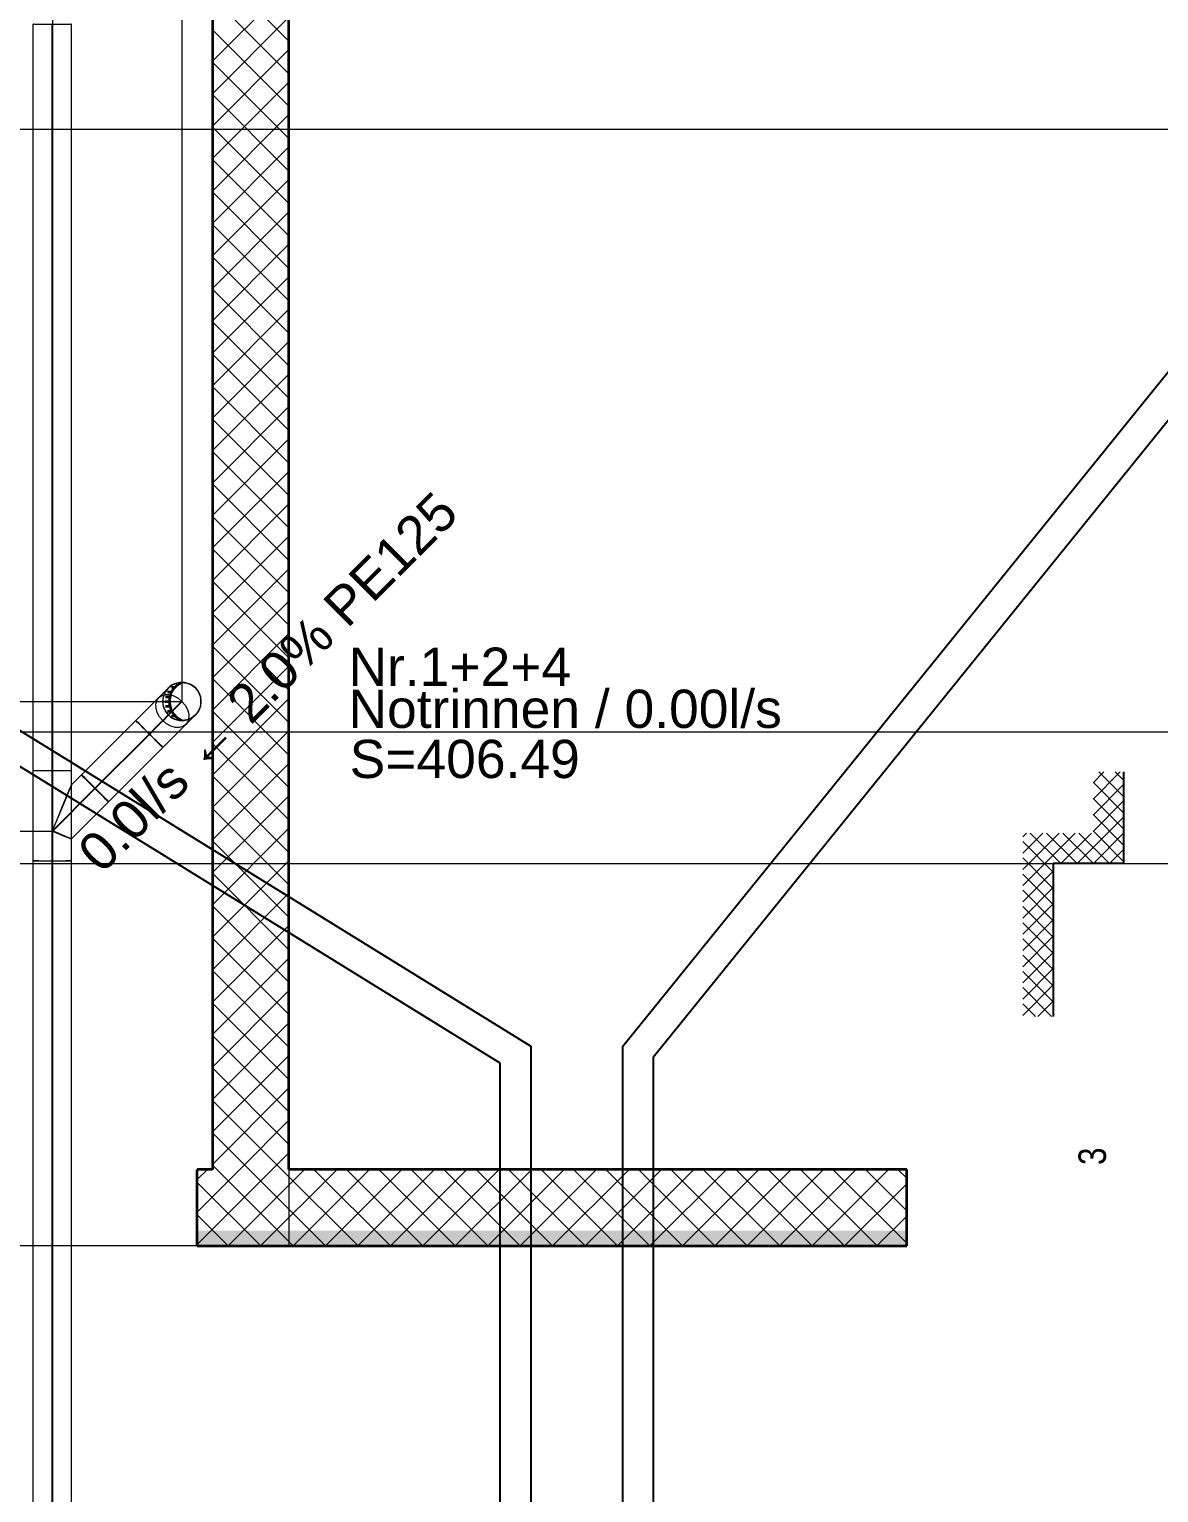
# Model space of a CAD drawing. Extents: x -1 to 1342, y -35 to 723.
# Drawn here: x 316.1 to 389.9, y 351.9 to 447.6 of the extents above; entities that cross this region are included whole.
import ezdxf
from ezdxf.lldxf.tags import DXFTag

# ---------------------------------------------------------------- set-up
doc = ezdxf.new("R2010")
doc.units = 0
doc.layers.get('0').update_dxf_attribs({"lineweight": 18})
for name, color, linetype, lineweight in [('-1._UG_3_010 Türen', 7, 'Continuous', 25), ('-1._UG_3_015 Innenwände Bauteilschraffuren Neu', 7, 'Continuous', 25), ('-1._UG_3_015 Innenwände Neu', 7, 'Continuous', 25), ('-1._UG_3_027 Oberhalb Neu', 7, 'Continuous', 25), ('-1._UG_3_035 Decken Neu', 7, 'Continuous', 25), ('-1._UG_3_160 Beschriftungen Ausführung Neu', 7, 'Continuous', 25), ('-1._UG_3_260 Kennzeichnung Sichtbeton Neu', 7, 'Continuous', 25)]:
    doc.layers.add(name, color=color, linetype=linetype, lineweight=lineweight)
for name, color, linetype, lineweight, true_color in [('H_Sole_RL', 7, 'Nova_107-A0SKLQJ9LL', 25, 0xaf5f5f), ('H_Sole_VL', 7, 'Continuous', 25, 0x6d3636), ('S_Schmutzwasser', 7, 'Continuous', 18, 0xcc6600), ('S_Schmutzwasser@DELETE-EINSTRICH', 7, 'Continuous', 18, 0xcc6600), ('S_T_Text_Grundleitungen', 2, 'Continuous', 18, 0xffff00), ('X_Mass', 7, 'Continuous', 18, 0x0080ff)]:
    doc.layers.add(name, color=color, linetype=linetype, lineweight=lineweight, true_color=true_color)
doc.styles.get("Standard").update_dxf_attribs({"font": 'arial.ttf'})
tags = doc.linetypes.add('Nova_107-A0SKLQJ9LL', pattern=[12, 4, -4, 4]).pattern_tags.tags
tags[8:9] = [DXFTag(74, 4), DXFTag(75, 0), DXFTag(340, '0'), DXFTag(46, 0.0), DXFTag(50, 0.0), DXFTag(44, 0.0), DXFTag(45, 0.0)]
tags[6:7] = [DXFTag(74, 4), DXFTag(75, 0), DXFTag(340, '0'), DXFTag(46, 0.0), DXFTag(50, 0.0), DXFTag(44, 0.0), DXFTag(45, 0.0)]
tags[4:5] = [DXFTag(74, 4), DXFTag(75, 0), DXFTag(340, '0'), DXFTag(46, 0.0), DXFTag(50, 0.0), DXFTag(44, 0.0), DXFTag(45, 0.0)]
tags = doc.linetypes.add('Strich 3_1mm Kanten', pattern=[0.004, 0.003, -0.001]).pattern_tags.tags
tags[6:7] = [DXFTag(74, 4), DXFTag(75, 0), DXFTag(340, '0'), DXFTag(46, 1.0), DXFTag(50, 0.0), DXFTag(44, 0.0), DXFTag(45, 0.0)]
tags[4:5] = [DXFTag(74, 4), DXFTag(75, 0), DXFTag(340, '0'), DXFTag(46, 1.0), DXFTag(50, 0.0), DXFTag(44, 0.0), DXFTag(45, 0.0)]
tags = doc.linetypes.add('Strichpunkt 3_1_1mm Achsen', pattern=[0.005, 0.003, -0.001, 0, -0.001]).pattern_tags.tags
tags[10:11] = [DXFTag(74, 4), DXFTag(75, 0), DXFTag(340, '0'), DXFTag(46, 1.0), DXFTag(50, 0.0), DXFTag(44, 0.0), DXFTag(45, 0.0)]
tags[8:9] = [DXFTag(74, 4), DXFTag(75, 0), DXFTag(340, '0'), DXFTag(46, 1.0), DXFTag(50, 0.0), DXFTag(44, 0.0), DXFTag(45, 0.0)]
tags[6:7] = [DXFTag(74, 4), DXFTag(75, 0), DXFTag(340, '0'), DXFTag(46, 1.0), DXFTag(50, 0.0), DXFTag(44, 0.0), DXFTag(45, 0.0)]
tags[4:5] = [DXFTag(74, 4), DXFTag(75, 0), DXFTag(340, '0'), DXFTag(46, 1.0), DXFTag(50, 0.0), DXFTag(44, 0.0), DXFTag(45, 0.0)]
tags = doc.linetypes.add('Strichpunkt 6_2_2mm Schnitt', pattern=[0.5, 0.3, -0.1, 0, -0.1]).pattern_tags.tags
tags[10:11] = [DXFTag(74, 4), DXFTag(75, 0), DXFTag(340, '0'), DXFTag(46, 1.0), DXFTag(50, 0.0), DXFTag(44, 0.0), DXFTag(45, 0.0)]
tags[8:9] = [DXFTag(74, 4), DXFTag(75, 0), DXFTag(340, '0'), DXFTag(46, 1.0), DXFTag(50, 0.0), DXFTag(44, 0.0), DXFTag(45, 0.0)]
tags[6:7] = [DXFTag(74, 4), DXFTag(75, 0), DXFTag(340, '0'), DXFTag(46, 1.0), DXFTag(50, 0.0), DXFTag(44, 0.0), DXFTag(45, 0.0)]
tags[4:5] = [DXFTag(74, 4), DXFTag(75, 0), DXFTag(340, '0'), DXFTag(46, 1.0), DXFTag(50, 0.0), DXFTag(44, 0.0), DXFTag(45, 0.0)]
tags = doc.linetypes.add('STRICHPUNKT2', pattern=[12.7, 6.35, -3.175, 0, -3.175]).pattern_tags.tags
tags[10:11] = [DXFTag(74, 4), DXFTag(75, 0), DXFTag(340, '0'), DXFTag(46, 0.0), DXFTag(50, 0.0), DXFTag(44, 0.0), DXFTag(45, 0.0)]
tags[8:9] = [DXFTag(74, 4), DXFTag(75, 0), DXFTag(340, '0'), DXFTag(46, 0.0), DXFTag(50, 0.0), DXFTag(44, 0.0), DXFTag(45, 0.0)]
tags[6:7] = [DXFTag(74, 4), DXFTag(75, 0), DXFTag(340, '0'), DXFTag(46, 0.0), DXFTag(50, 0.0), DXFTag(44, 0.0), DXFTag(45, 0.0)]
tags[4:5] = [DXFTag(74, 4), DXFTag(75, 0), DXFTag(340, '0'), DXFTag(46, 0.0), DXFTag(50, 0.0), DXFTag(44, 0.0), DXFTag(45, 0.0)]

# ---------------------------------------------------------------- blocks, each defined once
blk = doc.blocks.new('WC mit 9_0 l Spülwassermenge-A0SKLQILLL', base_point=(324.791, 402.378))
at = {"color": 0, "linetype": 'ByBlock', "lineweight": -2, "ltscale": 0.18}
for p, q in [((325.563, 404.783), (325.416, 404.711)), ((325.718, 404.836), (325.563, 404.783)), ((325.878, 404.868), (325.718, 404.836)), ((326.041, 404.878), (325.878, 404.868)), ((326.204, 404.868), (326.041, 404.878)), ((326.365, 404.836), (326.204, 404.868)), ((326.52, 404.783), (326.365, 404.836)), ((326.666, 404.711), (326.52, 404.783)), ((324.834, 403.952), (324.802, 403.791)), ((324.886, 404.107), (324.834, 403.952)), ((324.959, 404.253), (324.886, 404.107)), ((325.05, 404.389), (324.959, 404.253)), ((325.157, 404.512), (325.05, 404.389)), ((325.28, 404.62), (325.157, 404.512)), ((325.416, 404.711), (325.28, 404.62)), ((326.802, 404.62), (326.666, 404.711)), ((326.925, 404.512), (326.802, 404.62)), ((327.033, 404.389), (326.925, 404.512)), ((327.124, 404.253), (327.033, 404.389)), ((327.196, 404.107), (327.124, 404.253)), ((327.249, 403.952), (327.196, 404.107)), ((327.281, 403.791), (327.249, 403.952)), ((324.802, 403.791), (324.791, 403.628)), ((324.791, 403.628), (324.802, 403.465)), ((324.802, 403.465), (324.834, 403.305)), ((324.834, 403.305), (324.886, 403.15)), ((324.886, 403.15), (324.959, 403.003)), ((324.959, 403.003), (325.05, 402.867)), ((325.05, 402.867), (325.157, 402.744)), ((326.925, 402.744), (327.033, 402.867)), ((327.033, 402.867), (327.124, 403.003)), ((327.124, 403.003), (327.196, 403.15)), ((327.196, 403.15), (327.249, 403.305)), ((327.249, 403.305), (327.281, 403.465)), ((327.291, 403.628), (327.281, 403.791)), ((327.281, 403.465), (327.291, 403.628)), ((325.157, 402.744), (325.28, 402.637)), ((325.28, 402.637), (325.416, 402.546)), ((325.416, 402.546), (325.563, 402.473)), ((325.563, 402.473), (325.718, 402.421)), ((325.718, 402.421), (325.878, 402.389)), ((325.878, 402.389), (326.041, 402.378)), ((326.041, 402.378), (326.204, 402.389)), ((326.204, 402.389), (326.365, 402.421)), ((326.365, 402.421), (326.52, 402.473)), ((326.52, 402.473), (326.666, 402.546)), ((326.666, 402.546), (326.802, 402.637)), ((326.802, 402.637), (326.925, 402.744))]:
    blk.add_line(p, q, dxfattribs=at)
blk = doc.blocks.new('Referenz-A0SKLQJBLL', base_point=(90.892, 84.228))
at = {"layer": 'H_Sole_RL', "linetype": 'Nova_107-A0SKLQJ9LL', "lineweight": -2, "ltscale": 0.25}
for p, q in [((249.039, 442.714), (348.863, 381.088)), ((406.015, 441.154), (356.871, 380.353)), ((348.863, 381.088), (348.869, 268.642)), ((356.871, 380.353), (356.871, 269.747))]:
    blk.add_line(p, q, dxfattribs=at)
at = {"layer": 'H_Sole_VL', "linetype": 'Continuous', "lineweight": -2, "ltscale": 0.25}
for p, q in [((354.871, 381.088), (404.691, 442.685)), ((346.863, 379.972), (247.989, 441.013)), ((354.871, 268.918), (354.871, 381.088)), ((346.869, 267.813), (346.863, 379.972))]:
    blk.add_line(p, q, dxfattribs=at)
blk = doc.blocks.new('Abwasserleitung-A0SKLQJRLL', base_point=(317.57, 395.157))
at = {"color": 0, "linetype": 'ByBlock', "lineweight": -2, "ltscale": 0.18}
blk.add_line((325.157, 402.744), (317.57, 395.157), dxfattribs=at)
blk = doc.blocks.new('Abwasserleitung-A0SKLQJTLL', base_point=(317.57, 395.157))
at = {"color": 0, "linetype": 'ByBlock', "lineweight": -2, "ltscale": 0.18}
for p, q in [((334.557, 466.144), (317.57, 449.157)), ((317.57, 449.157), (317.57, 395.157))]:
    blk.add_line(p, q, dxfattribs=at)
blk = doc.blocks.new('Abwasserleitung-A0SKLQJVLL', base_point=(317.57, 287.884))
at = {"color": 0, "linetype": 'ByBlock', "lineweight": -2, "ltscale": 0.18}
blk.add_line((317.57, 395.157), (317.57, 300.943), dxfattribs=at)
blk = doc.blocks.new('Distributor Abwasserleitung-A0SKLQJXLL', base_point=(317.195, 394.407))
at = {"color": 0, "lineweight": 13}
blk.add_line((317.57, 395.157), (317.57, 395.157), dxfattribs=at)
blk = doc.blocks.new('Rohr-A0SKLQNVLL', base_point=(316.32, 302.181))
at = {"color": 0, "linetype": 'ByBlock', "lineweight": -2, "ltscale": 0.18}
for p, q in [((316.32, 393.207), (316.362, 393.21)), ((316.362, 393.204), (316.32, 393.207)), ((316.32, 302.193), (316.32, 393.207)), ((316.362, 393.21), (316.487, 393.213)), ((316.487, 393.201), (316.362, 393.204)), ((316.487, 393.213), (316.686, 393.216)), ((316.686, 393.198), (316.487, 393.201)), ((316.686, 393.216), (316.945, 393.218)), ((316.945, 393.196), (316.686, 393.198)), ((316.945, 393.218), (317.246, 393.219)), ((317.246, 393.195), (316.945, 393.196)), ((317.246, 393.219), (317.57, 393.219)), ((317.57, 393.194), (317.246, 393.195)), ((317.57, 393.219), (317.893, 393.219)), ((317.893, 393.195), (317.57, 393.194)), ((317.893, 393.219), (318.195, 393.218)), ((318.195, 393.196), (317.893, 393.195)), ((318.195, 393.218), (318.454, 393.216)), ((318.454, 393.198), (318.195, 393.196)), ((318.454, 393.216), (318.652, 393.213)), ((318.652, 393.201), (318.454, 393.198)), ((318.652, 393.213), (318.777, 393.21)), ((318.777, 393.204), (318.652, 393.201)), ((318.777, 393.21), (318.82, 393.207)), ((318.82, 393.207), (318.777, 393.204)), ((318.82, 302.193), (318.82, 393.207)), ((316.32, 302.193), (316.362, 302.197)), ((316.362, 302.19), (316.32, 302.193)), ((316.362, 302.197), (316.487, 302.2)), ((316.487, 302.187), (316.362, 302.19)), ((316.487, 302.2), (316.686, 302.202)), ((316.686, 302.185), (316.487, 302.187)), ((316.686, 302.202), (316.945, 302.204)), ((316.945, 302.183), (316.686, 302.185)), ((316.945, 302.204), (317.246, 302.206)), ((317.246, 302.181), (316.945, 302.183)), ((317.246, 302.206), (317.57, 302.206)), ((317.57, 302.181), (317.246, 302.181)), ((317.57, 302.206), (317.893, 302.206)), ((317.893, 302.181), (317.57, 302.181)), ((317.893, 302.206), (318.195, 302.204)), ((318.195, 302.183), (317.893, 302.181)), ((318.195, 302.204), (318.454, 302.202)), ((318.454, 302.185), (318.195, 302.183)), ((318.454, 302.202), (318.652, 302.2)), ((318.652, 302.187), (318.454, 302.185)), ((318.652, 302.2), (318.777, 302.197)), ((318.777, 302.19), (318.652, 302.187)), ((318.777, 302.197), (318.82, 302.193)), ((318.82, 302.193), (318.777, 302.19))]:
    blk.add_line(p, q, dxfattribs=at)
at = {"color": 0, "linetype": 'STRICHPUNKT2', "lineweight": 25, "ltscale": 0.25}
blk.add_line((317.57, 302.193), (317.57, 393.207), dxfattribs=at)
blk = doc.blocks.new('Abzweig 45°-A0SKLQNXLL', base_point=(316.32, 393.194))
at = {"color": 0, "linetype": 'ByBlock', "lineweight": -2, "ltscale": 0.18}
for p, q in [((316.32, 399.107), (316.364, 399.11)), ((316.361, 399.103), (316.32, 399.107)), ((316.32, 393.207), (316.32, 399.107)), ((316.485, 399.1), (316.361, 399.103)), ((316.364, 399.11), (316.49, 399.113)), ((316.682, 399.098), (316.485, 399.1)), ((316.49, 399.113), (316.69, 399.115)), ((316.94, 399.096), (316.682, 399.098)), ((316.69, 399.115), (316.949, 399.117)), ((317.241, 399.095), (316.94, 399.096)), ((316.949, 399.117), (317.251, 399.119)), ((317.565, 399.094), (317.241, 399.095)), ((317.251, 399.119), (317.575, 399.119)), ((317.888, 399.095), (317.565, 399.094)), ((317.575, 399.119), (317.898, 399.119)), ((318.19, 399.096), (317.888, 399.095)), ((317.898, 399.119), (318.199, 399.117)), ((318.45, 399.098), (318.19, 399.096)), ((318.199, 399.117), (318.457, 399.115)), ((318.65, 399.1), (318.45, 399.098)), ((318.457, 399.115), (318.655, 399.113)), ((318.776, 399.103), (318.65, 399.1)), ((318.655, 399.113), (318.779, 399.11)), ((318.82, 399.107), (318.776, 399.103)), ((318.779, 399.11), (318.82, 399.107)), ((318.82, 393.207), (318.82, 399.107)), ((318.776, 398.068), (318.65, 397.764)), ((318.655, 397.776), (318.779, 398.075)), ((318.82, 398.174), (318.776, 398.068)), ((318.779, 398.075), (318.82, 398.174)), ((318.82, 398.174), (319.479, 398.834)), ((319.479, 398.834), (319.508, 398.8)), ((319.511, 398.807), (319.479, 398.834)), ((319.508, 398.8), (319.595, 398.709)), ((319.6, 398.721), (319.511, 398.807)), ((319.595, 398.709), (319.734, 398.566)), ((319.742, 398.583), (319.6, 398.721)), ((319.734, 398.566), (319.917, 398.381)), ((319.925, 398.402), (319.742, 398.583)), ((319.917, 398.381), (320.129, 398.166)), ((320.139, 398.19), (319.925, 398.402)), ((320.129, 398.166), (320.358, 397.937)), ((320.368, 397.962), (320.139, 398.19)), ((318.45, 397.282), (318.19, 396.655)), ((318.199, 396.676), (318.457, 397.299)), ((318.65, 397.764), (318.45, 397.282)), ((318.457, 397.299), (318.655, 397.776)), ((320.358, 397.937), (320.587, 397.709)), ((320.597, 397.733), (320.368, 397.962)), ((320.587, 397.709), (320.8, 397.497)), ((320.809, 397.519), (320.597, 397.733)), ((320.8, 397.497), (320.984, 397.316)), ((320.992, 397.333), (320.809, 397.519)), ((320.984, 397.316), (321.126, 397.178)), ((321.131, 397.19), (320.992, 397.333)), ((321.126, 397.178), (321.215, 397.093)), ((321.218, 397.099), (321.131, 397.19)), ((321.247, 397.066), (321.218, 397.099)), ((318.19, 396.655), (317.888, 395.926)), ((317.898, 395.95), (318.199, 396.676)), ((318.82, 394.639), (321.247, 397.066)), ((321.215, 397.093), (321.247, 397.066)), ((317.888, 395.926), (317.565, 395.144)), ((317.575, 395.169), (317.898, 395.95)), ((317.565, 395.144), (317.888, 395.011)), ((317.898, 395.035), (317.575, 395.169)), ((317.888, 395.011), (318.19, 394.887)), ((318.199, 394.909), (317.898, 395.035)), ((318.19, 394.887), (318.45, 394.782)), ((318.457, 394.8), (318.199, 394.909)), ((318.45, 394.782), (318.65, 394.702)), ((318.655, 394.715), (318.457, 394.8)), ((318.65, 394.702), (318.776, 394.653)), ((318.779, 394.66), (318.655, 394.715)), ((318.776, 394.653), (318.82, 394.639)), ((318.82, 394.639), (318.779, 394.66)), ((316.32, 393.207), (316.364, 393.21)), ((316.361, 393.204), (316.32, 393.207)), ((316.485, 393.201), (316.361, 393.204)), ((316.364, 393.21), (316.49, 393.213)), ((316.682, 393.198), (316.485, 393.201)), ((316.49, 393.213), (316.69, 393.216)), ((316.94, 393.196), (316.682, 393.198)), ((316.69, 393.216), (316.949, 393.218)), ((317.241, 393.195), (316.94, 393.196)), ((316.949, 393.218), (317.251, 393.219)), ((317.565, 393.194), (317.241, 393.195)), ((317.251, 393.219), (317.575, 393.219)), ((317.888, 393.195), (317.565, 393.194)), ((317.575, 393.219), (317.898, 393.219)), ((318.19, 393.196), (317.888, 393.195)), ((317.898, 393.219), (318.199, 393.218)), ((318.45, 393.198), (318.19, 393.196)), ((318.199, 393.218), (318.457, 393.216)), ((318.65, 393.201), (318.45, 393.198)), ((318.457, 393.216), (318.655, 393.213)), ((318.776, 393.204), (318.65, 393.201)), ((318.655, 393.213), (318.779, 393.21)), ((318.82, 393.207), (318.776, 393.204)), ((318.779, 393.21), (318.82, 393.207))]:
    blk.add_line(p, q, dxfattribs=at)
at = {"color": 0, "linetype": 'STRICHPUNKT2', "lineweight": 25, "ltscale": 0.25}
for p, q in [((317.57, 393.207), (317.57, 399.107)), ((317.57, 395.157), (320.363, 397.95))]:
    blk.add_line(p, q, dxfattribs=at)
blk = doc.blocks.new('Rohr-A0SKLQNZLL', base_point=(316.32, 399.094))
at = {"color": 0, "linetype": 'ByBlock', "lineweight": -2, "ltscale": 0.18}
for p, q in [((316.32, 447.907), (316.362, 447.91)), ((316.362, 447.904), (316.32, 447.907)), ((316.32, 399.107), (316.32, 447.907)), ((316.362, 447.91), (316.487, 447.913)), ((316.487, 447.901), (316.362, 447.904)), ((316.487, 447.913), (316.686, 447.916)), ((316.686, 447.898), (316.487, 447.901)), ((316.686, 447.916), (316.945, 447.918)), ((316.945, 447.896), (316.686, 447.898)), ((316.945, 447.918), (317.246, 447.919)), ((317.246, 447.895), (316.945, 447.896)), ((317.246, 447.919), (317.57, 447.919)), ((317.57, 447.894), (317.246, 447.895)), ((317.57, 447.919), (317.893, 447.919)), ((317.893, 447.895), (317.57, 447.894)), ((317.893, 447.919), (318.195, 447.918)), ((318.195, 447.896), (317.893, 447.895)), ((318.195, 447.918), (318.454, 447.916)), ((318.454, 447.898), (318.195, 447.896)), ((318.454, 447.916), (318.652, 447.913)), ((318.652, 447.901), (318.454, 447.898)), ((318.652, 447.913), (318.777, 447.91)), ((318.777, 447.904), (318.652, 447.901)), ((318.777, 447.91), (318.82, 447.907)), ((318.82, 447.907), (318.777, 447.904)), ((318.82, 399.107), (318.82, 447.907)), ((316.32, 399.107), (316.362, 399.11)), ((316.362, 399.103), (316.32, 399.107)), ((316.362, 399.11), (316.487, 399.113)), ((316.487, 399.1), (316.362, 399.103)), ((316.487, 399.113), (316.686, 399.115)), ((316.686, 399.098), (316.487, 399.1)), ((316.686, 399.115), (316.945, 399.117)), ((316.945, 399.096), (316.686, 399.098)), ((316.945, 399.117), (317.246, 399.119)), ((317.246, 399.095), (316.945, 399.096)), ((317.246, 399.119), (317.57, 399.119)), ((317.57, 399.094), (317.246, 399.095)), ((317.57, 399.119), (317.893, 399.119)), ((317.893, 399.095), (317.57, 399.094)), ((317.893, 399.119), (318.195, 399.117)), ((318.195, 399.096), (317.893, 399.095)), ((318.195, 399.117), (318.454, 399.115)), ((318.454, 399.098), (318.195, 399.096)), ((318.454, 399.115), (318.652, 399.113)), ((318.652, 399.1), (318.454, 399.098)), ((318.652, 399.113), (318.777, 399.11)), ((318.777, 399.103), (318.652, 399.1)), ((318.777, 399.11), (318.82, 399.107)), ((318.82, 399.107), (318.777, 399.103))]:
    blk.add_line(p, q, dxfattribs=at)
at = {"color": 0, "linetype": 'STRICHPUNKT2', "lineweight": 25, "ltscale": 0.25}
blk.add_line((317.57, 399.107), (317.57, 447.907), dxfattribs=at)
blk = doc.blocks.new('Rohr-A0SKLQO5LL', base_point=(319.479, 397.066))
at = {"color": 0, "linetype": 'ByBlock', "lineweight": -2, "ltscale": 0.18}
for p, q in [((319.479, 398.833), (323.03, 402.385)), ((323.058, 402.352), (323.03, 402.385)), ((323.03, 402.385), (323.062, 402.357)), ((323.144, 402.262), (323.058, 402.352)), ((323.062, 402.357), (323.153, 402.271)), ((323.282, 402.119), (323.144, 402.262)), ((323.153, 402.271), (323.295, 402.132)), ((323.464, 401.935), (323.282, 402.119)), ((323.295, 402.132), (323.479, 401.95)), ((323.676, 401.721), (323.464, 401.935)), ((323.479, 401.95), (323.693, 401.738)), ((323.905, 401.492), (323.676, 401.721)), ((323.693, 401.738), (323.923, 401.509)), ((324.134, 401.263), (323.905, 401.492)), ((323.923, 401.509), (324.151, 401.28)), ((324.348, 401.051), (324.134, 401.263)), ((324.151, 401.28), (324.363, 401.066)), ((324.532, 400.869), (324.348, 401.051)), ((324.363, 401.066), (324.545, 400.882)), ((321.247, 397.066), (324.798, 400.617)), ((324.675, 400.731), (324.532, 400.869)), ((324.545, 400.882), (324.684, 400.74)), ((324.765, 400.645), (324.675, 400.731)), ((324.684, 400.74), (324.77, 400.649)), ((324.798, 400.617), (324.765, 400.645)), ((324.77, 400.649), (324.798, 400.617)), ((319.507, 398.801), (319.479, 398.833)), ((319.479, 398.833), (319.511, 398.806)), ((319.593, 398.711), (319.507, 398.801)), ((319.511, 398.806), (319.602, 398.719)), ((319.732, 398.568), (319.593, 398.711)), ((319.602, 398.719), (319.744, 398.581)), ((319.913, 398.384), (319.732, 398.568)), ((319.744, 398.581), (319.929, 398.399)), ((320.126, 398.17), (319.913, 398.384)), ((319.929, 398.399), (320.143, 398.187)), ((320.354, 397.941), (320.126, 398.17)), ((320.143, 398.187), (320.372, 397.958)), ((320.583, 397.712), (320.354, 397.941)), ((320.372, 397.958), (320.6, 397.729)), ((320.797, 397.5), (320.583, 397.712)), ((320.6, 397.729), (320.813, 397.515)), ((320.982, 397.318), (320.797, 397.5)), ((320.813, 397.515), (320.994, 397.331)), ((321.124, 397.18), (320.982, 397.318)), ((320.994, 397.331), (321.133, 397.189)), ((321.214, 397.094), (321.124, 397.18)), ((321.133, 397.189), (321.219, 397.098)), ((321.247, 397.066), (321.214, 397.094)), ((321.219, 397.098), (321.247, 397.066))]:
    blk.add_line(p, q, dxfattribs=at)
at = {"color": 0, "linetype": 'STRICHPUNKT2', "lineweight": 25, "ltscale": 0.25}
blk.add_line((320.363, 397.95), (323.914, 401.501), dxfattribs=at)
blk = doc.blocks.new('Bogen 45°-A0SKLQP1LL', base_point=(323.03, 400.617))
at = {"color": 0, "linetype": 'ByBlock', "lineweight": -2, "ltscale": 0.18}
for p, q in [((324.17, 403.524), (324.536, 403.89)), ((324.403, 403.698), (324.536, 403.89)), ((324.536, 403.89), (324.728, 404.023)), ((324.728, 404.023), (324.968, 404.086)), ((324.968, 404.086), (325.239, 404.076)), ((325.239, 404.076), (325.522, 403.992)), ((325.522, 403.992), (325.798, 403.842)), ((325.798, 403.842), (326.048, 403.635)), ((323.03, 402.385), (323.55, 402.905)), ((323.55, 402.905), (323.777, 403.132)), ((323.777, 403.132), (323.988, 403.343)), ((323.988, 403.343), (324.17, 403.524)), ((324.34, 403.458), (324.403, 403.698)), ((324.35, 403.187), (324.34, 403.458)), ((324.434, 402.904), (324.35, 403.187)), ((324.584, 402.629), (324.434, 402.904)), ((326.048, 403.635), (326.255, 403.384)), ((326.255, 403.384), (326.405, 403.109)), ((326.405, 403.109), (326.489, 402.826)), ((323.058, 402.352), (323.03, 402.385)), ((323.03, 402.385), (323.062, 402.357)), ((323.144, 402.262), (323.058, 402.352)), ((323.062, 402.357), (323.153, 402.271)), ((323.282, 402.119), (323.144, 402.262)), ((323.153, 402.271), (323.295, 402.132)), ((323.464, 401.935), (323.282, 402.119)), ((323.295, 402.132), (323.479, 401.95)), ((323.676, 401.721), (323.464, 401.935)), ((323.479, 401.95), (323.693, 401.738)), ((324.791, 402.378), (324.584, 402.629)), ((325.042, 402.171), (324.791, 402.378)), ((325.318, 402.021), (325.042, 402.171)), ((325.6, 401.937), (325.318, 402.021)), ((325.871, 401.927), (325.6, 401.937)), ((326.111, 401.99), (325.871, 401.927)), ((325.937, 401.756), (326.303, 402.123)), ((326.303, 402.123), (326.111, 401.99)), ((326.436, 402.315), (326.303, 402.123)), ((326.499, 402.555), (326.436, 402.315)), ((326.489, 402.826), (326.499, 402.555)), ((323.905, 401.492), (323.676, 401.721)), ((323.693, 401.738), (323.923, 401.509)), ((324.134, 401.263), (323.905, 401.492)), ((323.923, 401.509), (324.151, 401.28)), ((324.348, 401.051), (324.134, 401.263)), ((324.151, 401.28), (324.363, 401.066)), ((324.532, 400.869), (324.348, 401.051)), ((324.363, 401.066), (324.545, 400.882)), ((324.798, 400.617), (325.318, 401.137)), ((325.318, 401.137), (325.545, 401.364)), ((325.545, 401.364), (325.756, 401.575)), ((325.756, 401.575), (325.937, 401.756)), ((324.675, 400.731), (324.532, 400.869)), ((324.545, 400.882), (324.684, 400.74)), ((324.765, 400.645), (324.675, 400.731)), ((324.684, 400.74), (324.77, 400.649)), ((324.798, 400.617), (324.765, 400.645)), ((324.77, 400.649), (324.798, 400.617))]:
    blk.add_line(p, q, dxfattribs=at)
at = {"color": 0, "linetype": 'STRICHPUNKT2', "lineweight": 25, "ltscale": 0.25}
for p, q in [((325.053, 402.64), (325.42, 403.006)), ((323.914, 401.501), (324.434, 402.021)), ((324.434, 402.021), (324.661, 402.248)), ((324.661, 402.248), (324.872, 402.459)), ((324.872, 402.459), (325.053, 402.64))]:
    blk.add_line(p, q, dxfattribs=at)
blk = doc.blocks.new('Bogen 45°-A0SKLQP3LL', base_point=(324.34, 401.927))
at = {"color": 0, "linetype": 'ByBlock', "lineweight": -2, "ltscale": 0.18}
for p, q in [((325.416, 404.711), (325.718, 404.836)), ((325.718, 404.836), (326.041, 404.878)), ((326.041, 404.878), (326.365, 404.836)), ((326.365, 404.836), (326.666, 404.711)), ((324.403, 403.698), (324.536, 403.89)), ((324.536, 403.89), (324.902, 404.256)), ((324.536, 403.89), (324.728, 404.023)), ((324.728, 404.023), (324.968, 404.086)), ((324.791, 403.628), (324.834, 403.952)), ((324.834, 403.952), (324.959, 404.253)), ((324.902, 404.256), (325.041, 404.395)), ((324.959, 404.253), (325.157, 404.512)), ((324.968, 404.086), (325.239, 404.075)), ((325.041, 404.395), (325.128, 404.482)), ((325.128, 404.482), (325.157, 404.512)), ((325.157, 404.512), (325.416, 404.711)), ((325.239, 404.075), (325.521, 403.992)), ((325.521, 403.992), (325.797, 403.842)), ((325.797, 403.842), (326.048, 403.634)), ((326.666, 404.711), (326.925, 404.512)), ((326.925, 404.512), (327.124, 404.253)), ((327.124, 404.253), (327.249, 403.952)), ((327.249, 403.952), (327.291, 403.628)), ((324.34, 403.458), (324.403, 403.698)), ((324.35, 403.187), (324.34, 403.458)), ((324.434, 402.904), (324.35, 403.187)), ((324.584, 402.628), (324.434, 402.904)), ((324.834, 403.305), (324.791, 403.628)), ((324.959, 403.003), (324.834, 403.305)), ((325.157, 402.744), (324.959, 403.003)), ((326.048, 403.634), (326.255, 403.384)), ((326.255, 403.384), (326.405, 403.108)), ((326.405, 403.108), (326.489, 402.825)), ((327.124, 403.003), (326.925, 402.744)), ((327.249, 403.305), (327.124, 403.003)), ((327.291, 403.628), (327.249, 403.305)), ((324.791, 402.378), (324.584, 402.628)), ((325.041, 402.171), (324.791, 402.378)), ((325.317, 402.02), (325.041, 402.171)), ((325.416, 402.546), (325.157, 402.744)), ((325.6, 401.937), (325.317, 402.02)), ((325.718, 402.421), (325.416, 402.546)), ((325.871, 401.927), (325.6, 401.937)), ((326.041, 402.378), (325.718, 402.421)), ((326.111, 401.99), (325.871, 401.927)), ((326.365, 402.421), (326.041, 402.378)), ((326.303, 402.122), (326.111, 401.99)), ((326.303, 402.122), (326.669, 402.489)), ((326.436, 402.315), (326.303, 402.122)), ((326.666, 402.546), (326.365, 402.421)), ((326.499, 402.555), (326.436, 402.315)), ((326.489, 402.825), (326.499, 402.555)), ((326.925, 402.744), (326.666, 402.546)), ((326.669, 402.489), (326.808, 402.627)), ((326.808, 402.627), (326.895, 402.715)), ((326.895, 402.715), (326.925, 402.744))]:
    blk.add_line(p, q, dxfattribs=at)
at = {"color": 0, "lineweight": 35}
for p, q in [((326.041, 404.878), (325.743, 404.697)), ((324.972, 403.941), (325.265, 403.941)), ((325.099, 404.253), (325.38, 404.253)), ((325.329, 404.141), (325.24, 403.803)), ((325.24, 403.803), (325.24, 403.454)), ((325.5, 404.446), (325.329, 404.141)), ((325.355, 404.566), (325.601, 404.566)), ((325.743, 404.697), (325.5, 404.446)), ((324.932, 403.628), (325.229, 403.628)), ((324.972, 403.316), (325.265, 403.316)), ((325.099, 403.003), (325.38, 403.003)), ((325.24, 403.454), (325.329, 403.116)), ((325.329, 403.116), (325.5, 402.811)), ((325.355, 402.691), (325.601, 402.691)), ((325.5, 402.811), (325.743, 402.56)), ((325.743, 402.56), (326.041, 402.378))]:
    blk.add_line(p, q, dxfattribs=at)
at = {"color": 0, "linetype": 'STRICHPUNKT2', "lineweight": 25, "ltscale": 0.25}
for p, q in [((325.419, 403.006), (325.786, 403.373)), ((325.786, 403.373), (325.924, 403.511)), ((325.924, 403.511), (326.012, 403.599)), ((326.012, 403.599), (326.041, 403.628)), ((326.041, 403.628), (326.041, 403.628))]:
    blk.add_line(p, q, dxfattribs=at)
blk = doc.blocks.new('Maß-A0SKLQPHLL', base_point=(181.65, 389.956))
at = {"color": 0, "linetype": 'ByBlock', "lineweight": -2, "ltscale": 0.18}
blk.add_line((326.048, 516.628), (326.048, 403.635), dxfattribs=at)
blk = doc.blocks.new('Maß-A0SKLQPPLL', base_point=(301.508, 394.953))
at = {"color": 0, "linetype": 'ByBlock', "lineweight": -2, "ltscale": 0.18}
for p, q in [((302.841, 481.028), (333.041, 481.028)), ((305.032, 480.837), (304.65, 481.219)), ((304.841, 481.028), (304.841, 395.144)), ((302.841, 467.035), (335.448, 467.035)), ((305.032, 466.844), (304.65, 467.226)), ((305.032, 403.444), (304.65, 403.826)), ((302.841, 403.635), (326.048, 403.635)), ((305.032, 394.953), (304.65, 395.335)), ((302.841, 395.144), (317.565, 395.144))]:
    blk.add_line(p, q, dxfattribs=at)
at = {"color": 0, "linetype": 'ByBlock', "lineweight": -2, "ltscale": 0.18, "char_height": 2.5, "attachment_point": 1, "rotation": 90}
for s, insert in [('{\\fArial;70}', (301.508, 472.254)), ('{\\fArial;317}', (301.508, 432.574)), ('{\\fArial;42}', (301.508, 397.56))]:
    blk.add_mtext(s, dxfattribs=dict(at, insert=insert))
blk = doc.blocks.new('Referenz-A0SKLQRXLL', base_point=(5, 5))
at = {"layer": '-1._UG_3_015 Innenwände Bauteilschraffuren Neu', "color": 0, "linetype": 'Continuous', "lineweight": 0, "ltscale": 0.0169}
for p, q in [((333.041, 446.792), (328.041, 451.792)), ((328.041, 445.488), (333.041, 450.488)), ((333.041, 444.671), (328.041, 449.671)), ((328.041, 443.367), (333.041, 448.367)), ((333.041, 442.55), (328.041, 447.55)), ((328.041, 441.246), (333.041, 446.246)), ((333.041, 440.428), (328.041, 445.428)), ((328.041, 439.124), (333.041, 444.124)), ((333.041, 438.307), (328.041, 443.307)), ((328.041, 437.003), (333.041, 442.003)), ((333.041, 436.186), (328.041, 441.186)), ((328.041, 434.882), (333.041, 439.882)), ((333.041, 434.064), (328.041, 439.064)), ((328.041, 432.76), (333.041, 437.76)), ((333.041, 431.943), (328.041, 436.943)), ((328.041, 430.639), (333.041, 435.639)), ((333.041, 429.822), (328.041, 434.822)), ((328.041, 428.518), (333.041, 433.518)), ((333.041, 427.7), (328.041, 432.7)), ((328.041, 426.396), (333.041, 431.396)), ((333.041, 425.579), (328.041, 430.579)), ((328.041, 424.275), (333.041, 429.275)), ((333.041, 423.458), (328.041, 428.458)), ((328.041, 422.154), (333.041, 427.154)), ((333.041, 421.336), (328.041, 426.336)), ((328.041, 420.032), (333.041, 425.032)), ((333.041, 419.215), (328.041, 424.215)), ((328.041, 417.911), (333.041, 422.911)), ((333.041, 417.094), (328.041, 422.094)), ((328.041, 415.79), (333.041, 420.79)), ((333.041, 414.972), (328.041, 419.972)), ((328.041, 413.668), (333.041, 418.668)), ((333.041, 412.851), (328.041, 417.851)), ((328.041, 411.547), (333.041, 416.547)), ((333.041, 410.73), (328.041, 415.73)), ((328.041, 409.426), (333.041, 414.426)), ((333.041, 408.608), (328.041, 413.608)), ((328.041, 407.304), (333.041, 412.304)), ((333.041, 406.487), (328.041, 411.487)), ((328.041, 405.183), (333.041, 410.183)), ((333.041, 404.366), (328.041, 409.366)), ((328.041, 403.062), (333.041, 408.062)), ((333.041, 402.244), (328.041, 407.244)), ((328.041, 400.94), (333.041, 405.94)), ((333.041, 400.123), (328.041, 405.123)), ((328.041, 398.819), (333.041, 403.819)), ((333.041, 398.002), (328.041, 403.002)), ((328.041, 396.698), (333.041, 401.698)), ((333.041, 395.88), (328.041, 400.88)), ((328.041, 394.576), (333.041, 399.576)), ((333.041, 393.759), (328.041, 398.759)), ((328.041, 392.455), (333.041, 397.455)), ((333.041, 391.638), (328.041, 396.638)), ((328.041, 390.334), (333.041, 395.334)), ((333.041, 389.517), (328.041, 394.517)), ((328.041, 388.213), (333.041, 393.213)), ((333.041, 387.395), (328.041, 392.395)), ((328.041, 386.091), (333.041, 391.091)), ((333.041, 385.274), (328.041, 390.274)), ((328.041, 383.97), (333.041, 388.97)), ((333.041, 383.153), (328.041, 388.153)), ((328.041, 381.849), (333.041, 386.849)), ((333.041, 381.031), (328.041, 386.031)), ((328.041, 379.727), (333.041, 384.727)), ((333.041, 378.91), (328.041, 383.91)), ((328.041, 377.606), (333.041, 382.606)), ((333.041, 376.789), (328.041, 381.789)), ((328.041, 375.485), (333.041, 380.485)), ((333.041, 374.667), (328.041, 379.667)), ((328.041, 373.363), (333.041, 378.363)), ((332.559, 373.028), (328.041, 377.546)), ((329.828, 373.028), (333.041, 376.242)), ((330.438, 373.028), (328.041, 375.425)), ((328.316, 373.028), (328.041, 373.303)), ((331.949, 373.028), (333.041, 374.121)), ((327.041, 372.363), (327.706, 373.028)), ((327.041, 370.242), (329.828, 373.028)), ((327.041, 368.121), (331.949, 373.028)), ((333.316, 368.028), (328.316, 373.028)), ((329.07, 368.028), (334.07, 373.028)), ((335.438, 368.028), (330.438, 373.028)), ((331.192, 368.028), (336.192, 373.028)), ((337.559, 368.028), (332.559, 373.028)), ((333.313, 368.028), (338.313, 373.028)), ((339.68, 368.028), (334.68, 373.028)), ((335.434, 368.028), (340.434, 373.028)), ((341.802, 368.028), (336.802, 373.028)), ((337.555, 368.028), (342.555, 373.028)), ((343.923, 368.028), (338.923, 373.028)), ((339.677, 368.028), (344.677, 373.028)), ((346.044, 368.028), (341.044, 373.028)), ((341.798, 368.028), (346.798, 373.028)), ((348.166, 368.028), (343.166, 373.028)), ((343.919, 368.028), (348.919, 373.028)), ((350.287, 368.028), (345.287, 373.028)), ((346.041, 368.028), (351.041, 373.028)), ((352.408, 368.028), (347.408, 373.028)), ((348.162, 368.028), (353.162, 373.028)), ((354.53, 368.028), (349.53, 373.028)), ((350.283, 368.028), (355.283, 373.028)), ((356.651, 368.028), (351.651, 373.028)), ((352.405, 368.028), (357.405, 373.028)), ((358.772, 368.028), (353.772, 373.028)), ((354.526, 368.028), (359.526, 373.028)), ((360.894, 368.028), (355.894, 373.028)), ((356.647, 368.028), (361.647, 373.028)), ((363.015, 368.028), (358.015, 373.028)), ((358.769, 368.028), (363.769, 373.028)), ((365.136, 368.028), (360.136, 373.028)), ((360.89, 368.028), (365.89, 373.028)), ((367.258, 368.028), (362.258, 373.028)), ((363.011, 368.028), (368.011, 373.028)), ((369.379, 368.028), (364.379, 373.028)), ((365.133, 368.028), (370.133, 373.028)), ((371.5, 368.028), (366.5, 373.028)), ((367.254, 368.028), (372.254, 373.028)), ((373.441, 368.208), (368.621, 373.028)), ((373.441, 370.33), (370.743, 373.028)), ((373.441, 372.451), (372.864, 373.028)), ((331.195, 368.028), (327.041, 372.182)), ((369.375, 368.028), (373.441, 372.094)), ((329.074, 368.028), (327.041, 370.061)), ((371.497, 368.028), (373.441, 369.973))]:
    blk.add_line(p, q, dxfattribs=at)
at = {"layer": '-1._UG_3_015 Innenwände Neu', "color": 0, "lineweight": 35}
for p, q in [((328.041, 475.028), (328.041, 373.028)), ((333.041, 373.028), (333.041, 475.028)), ((328.041, 373.028), (327.041, 373.028)), ((327.041, 368.028), (327.041, 373.028)), ((373.441, 373.028), (333.041, 373.028)), ((373.441, 368.028), (373.441, 373.028)), ((327.041, 368.028), (373.441, 368.028))]:
    blk.add_line(p, q, dxfattribs=at)
at = {"layer": '-1._UG_3_027 Oberhalb Neu', "color": 0, "linetype": 'Strichpunkt 6_2_2mm Schnitt', "lineweight": 13, "ltscale": 16.9}
for p, q in [((721.341, 441.028), (284.841, 441.028)), ((721.541, 401.628), (151.441, 401.628))]:
    blk.add_line(p, q, dxfattribs=at)
at = {"layer": '-1._UG_3_035 Decken Neu', "color": 0, "linetype": 'Strich 3_1mm Kanten', "lineweight": 13, "ltscale": 2197}
for p, q in [((333.041, 481.028), (333.041, 368.028)), ((333.041, 481.028), (333.041, 368.028)), ((333.041, 481.028), (333.041, 368.028)), ((333.041, 368.028), (303.841, 368.028)), ((333.041, 368.028), (303.841, 368.028)), ((333.041, 368.028), (303.841, 368.028))]:
    blk.add_line(p, q, dxfattribs=at)
at = {"layer": '-1._UG_3_035 Decken Neu', "color": 0, "linetype": 'Strichpunkt 3_1_1mm Achsen', "lineweight": 13, "ltscale": 2197}
blk.add_line((203.841, 393.028), (506.641, 393.028), dxfattribs=at)
at = {"layer": '-1._UG_3_160 Beschriftungen Ausführung Neu', "color": 0, "linetype": 'Continuous', "lineweight": 13, "ltscale": 0.0169}
for p, q in [((385.626, 398.31), (386.344, 399.028)), ((385.626, 397.25), (387.404, 399.028)), ((387.626, 397.414), (386.011, 399.028)), ((387.626, 398.474), (387.072, 399.028)), ((387.626, 396.353), (385.626, 398.353)), ((385.626, 396.189), (387.626, 398.189)), ((387.626, 395.292), (385.626, 397.292)), ((385.626, 395.128), (387.626, 397.128)), ((387.626, 394.232), (385.626, 396.232)), ((384.586, 393.028), (387.626, 396.068)), ((381.026, 394.771), (381.283, 395.028)), ((381.026, 393.71), (382.344, 395.028)), ((381.026, 392.65), (383.404, 395.028)), ((381.026, 391.589), (384.465, 395.028)), ((383.026, 392.468), (381.026, 394.468)), ((383.526, 393.028), (381.526, 395.028)), ((384.586, 393.028), (382.586, 395.028)), ((383.526, 393.028), (385.526, 395.028)), ((385.647, 393.028), (383.647, 395.028)), ((386.708, 393.028), (384.708, 395.028)), ((387.626, 393.171), (385.626, 395.171)), ((385.647, 393.028), (387.626, 395.007)), ((383.026, 391.407), (381.026, 393.407)), ((386.708, 393.028), (387.626, 393.946)), ((381.026, 390.528), (383.026, 392.528)), ((383.026, 390.346), (381.026, 392.346)), ((381.026, 389.468), (383.026, 391.468)), ((383.026, 389.286), (381.026, 391.286)), ((381.026, 388.407), (383.026, 390.407)), ((383.026, 388.225), (381.026, 390.225)), ((381.026, 387.346), (383.026, 389.346)), ((383.026, 387.164), (381.026, 389.164)), ((381.026, 386.286), (383.026, 388.286)), ((383.026, 386.104), (381.026, 388.104)), ((381.026, 385.225), (383.026, 387.225)), ((383.026, 385.043), (381.026, 387.043)), ((381.026, 384.164), (383.026, 386.164)), ((383.026, 383.982), (381.026, 385.982)), ((381.026, 383.104), (383.026, 385.104)), ((382.919, 383.028), (381.026, 384.922)), ((381.858, 383.028), (381.026, 383.861)), ((382.011, 383.028), (383.026, 384.043))]:
    blk.add_line(p, q, dxfattribs=at)
at = {"layer": '-1._UG_3_160 Beschriftungen Ausführung Neu', "color": 0, "linetype": 'Continuous', "lineweight": -2, "ltscale": 62.5}
for p, q in [((387.626, 399.028), (387.626, 393.028)), ((387.626, 393.028), (383.026, 393.028)), ((383.026, 393.028), (383.026, 383.028))]:
    blk.add_line(p, q, dxfattribs=at)
at = {"layer": '-1._UG_3_260 Kennzeichnung Sichtbeton Neu', "color": 0, "linetype": 'Continuous', "lineweight": 0, "ltscale": 0.0169}
for points in [[(327.041, 368.028), (373.441, 368.028), (327.041, 369.028)], [(373.441, 368.028), (373.441, 369.028), (327.041, 369.028)]]:
    blk.add_solid(points, dxfattribs=at)
at = {"layer": '-1._UG_3_010 Türen', "color": 0, "linetype": 'Continuous', "lineweight": 13, "ltscale": 0.0169, "insert": (384.674, 373.32), "char_height": 1.8, "attachment_point": 1, "rotation": 90}
blk.add_mtext('{\\fArial Narrow;3}', dxfattribs=at)

msp = doc.modelspace()

# ---------------------------------------------------------------- block references
at = {"color": 8, "lineweight": 25, "ltscale": 0.25, "true_color": 0x808080}
msp.add_blockref('Referenz-A0SKLQRXLL', (5, 5), dxfattribs=at)
at = {"color": 9, "lineweight": 25, "ltscale": 0.25, "true_color": 0xc0c0c0}
msp.add_blockref('Referenz-A0SKLQJBLL', (90.892, 84.228), dxfattribs=at)
at = {"layer": 'S_Schmutzwasser', "ltscale": 0.18}
for name, p in [('Rohr-A0SKLQNZLL', (316.32, 399.094)), ('Bogen 45°-A0SKLQP3LL', (324.34, 401.927)), ('Bogen 45°-A0SKLQP1LL', (323.03, 400.617)), ('Rohr-A0SKLQO5LL', (319.479, 397.066)), ('Abzweig 45°-A0SKLQNXLL', (316.32, 393.194)), ('Rohr-A0SKLQNVLL', (316.32, 302.181))]:
    msp.add_blockref(name, p, dxfattribs=at)
at = {"layer": 'S_Schmutzwasser@DELETE-EINSTRICH', "ltscale": 0.18}
for name, p in [('Abwasserleitung-A0SKLQJTLL', (317.57, 395.157)), ('WC mit 9_0 l Spülwassermenge-A0SKLQILLL', (324.791, 402.378)), ('Abwasserleitung-A0SKLQJRLL', (317.57, 395.157)), ('Abwasserleitung-A0SKLQJVLL', (317.57, 287.884)), ('Distributor Abwasserleitung-A0SKLQJXLL', (317.195, 394.407))]:
    msp.add_blockref(name, p, dxfattribs=at)
at = {"layer": 'X_Mass', "ltscale": 0.18}
for name, p in [('Maß-A0SKLQPHLL', (181.65, 389.956)), ('Maß-A0SKLQPPLL', (301.508, 394.953))]:
    msp.add_blockref(name, p, dxfattribs=at)

# ---------------------------------------------------------------- texts
at = {"layer": 'S_T_Text_Grundleitungen', "color": 24, "ltscale": 0.18, "true_color": 0x993300, "insert": (319.031, 394.066), "char_height": 2.5, "attachment_point": 1, "rotation": 45}
msp.add_mtext('{\\fArial;0.0l/s ← 2.0% PE125}', dxfattribs=at)
at = {"layer": 'S_T_Text_Grundleitungen', "color": 24, "ltscale": 0.18, "true_color": 0x993300, "char_height": 2.5, "attachment_point": 1}
for s, insert in [('{\\fArial;Nr.1+2+4}', (336.936, 407.15)), ('{\\fArial;Notrinnen / 0.00l/s}', (336.936, 404.4)), ('{\\fArial;S=406.49}', (337.013, 401.123))]:
    msp.add_mtext(s, dxfattribs=dict(at, insert=insert))

doc.saveas('drawing.dxf')
